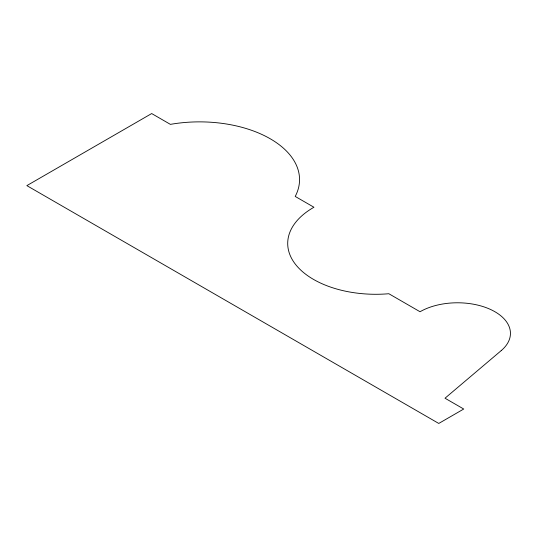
<?xml version="1.0" encoding="UTF-8"?>
<svg xmlns="http://www.w3.org/2000/svg" width="537" height="537" viewBox="0 0 537 537"><rect width="100%" height="100%" fill="white"/><g stroke="black" fill="none" stroke-linecap="round" stroke-linejoin="round"><path stroke-width="0.81" d="M501.249 350.58L445.005 398.219L463.733 409.026L438.763 423.445L26.85 185.627L151.676 113.555L170.397 124.369A100.03 57.754 0 0 1 270.252 138.781A100.03 57.754 0 0 1 295.216 196.435L313.944 207.242A88.055 50.84 0 0 0 297.001 266.184A88.055 50.84 0 0 0 388.835 293.726L420.041 311.742A52.955 30.575 0 0 1 491.274 309.815A52.955 30.575 0 0 1 501.249 350.58"/></g></svg>
